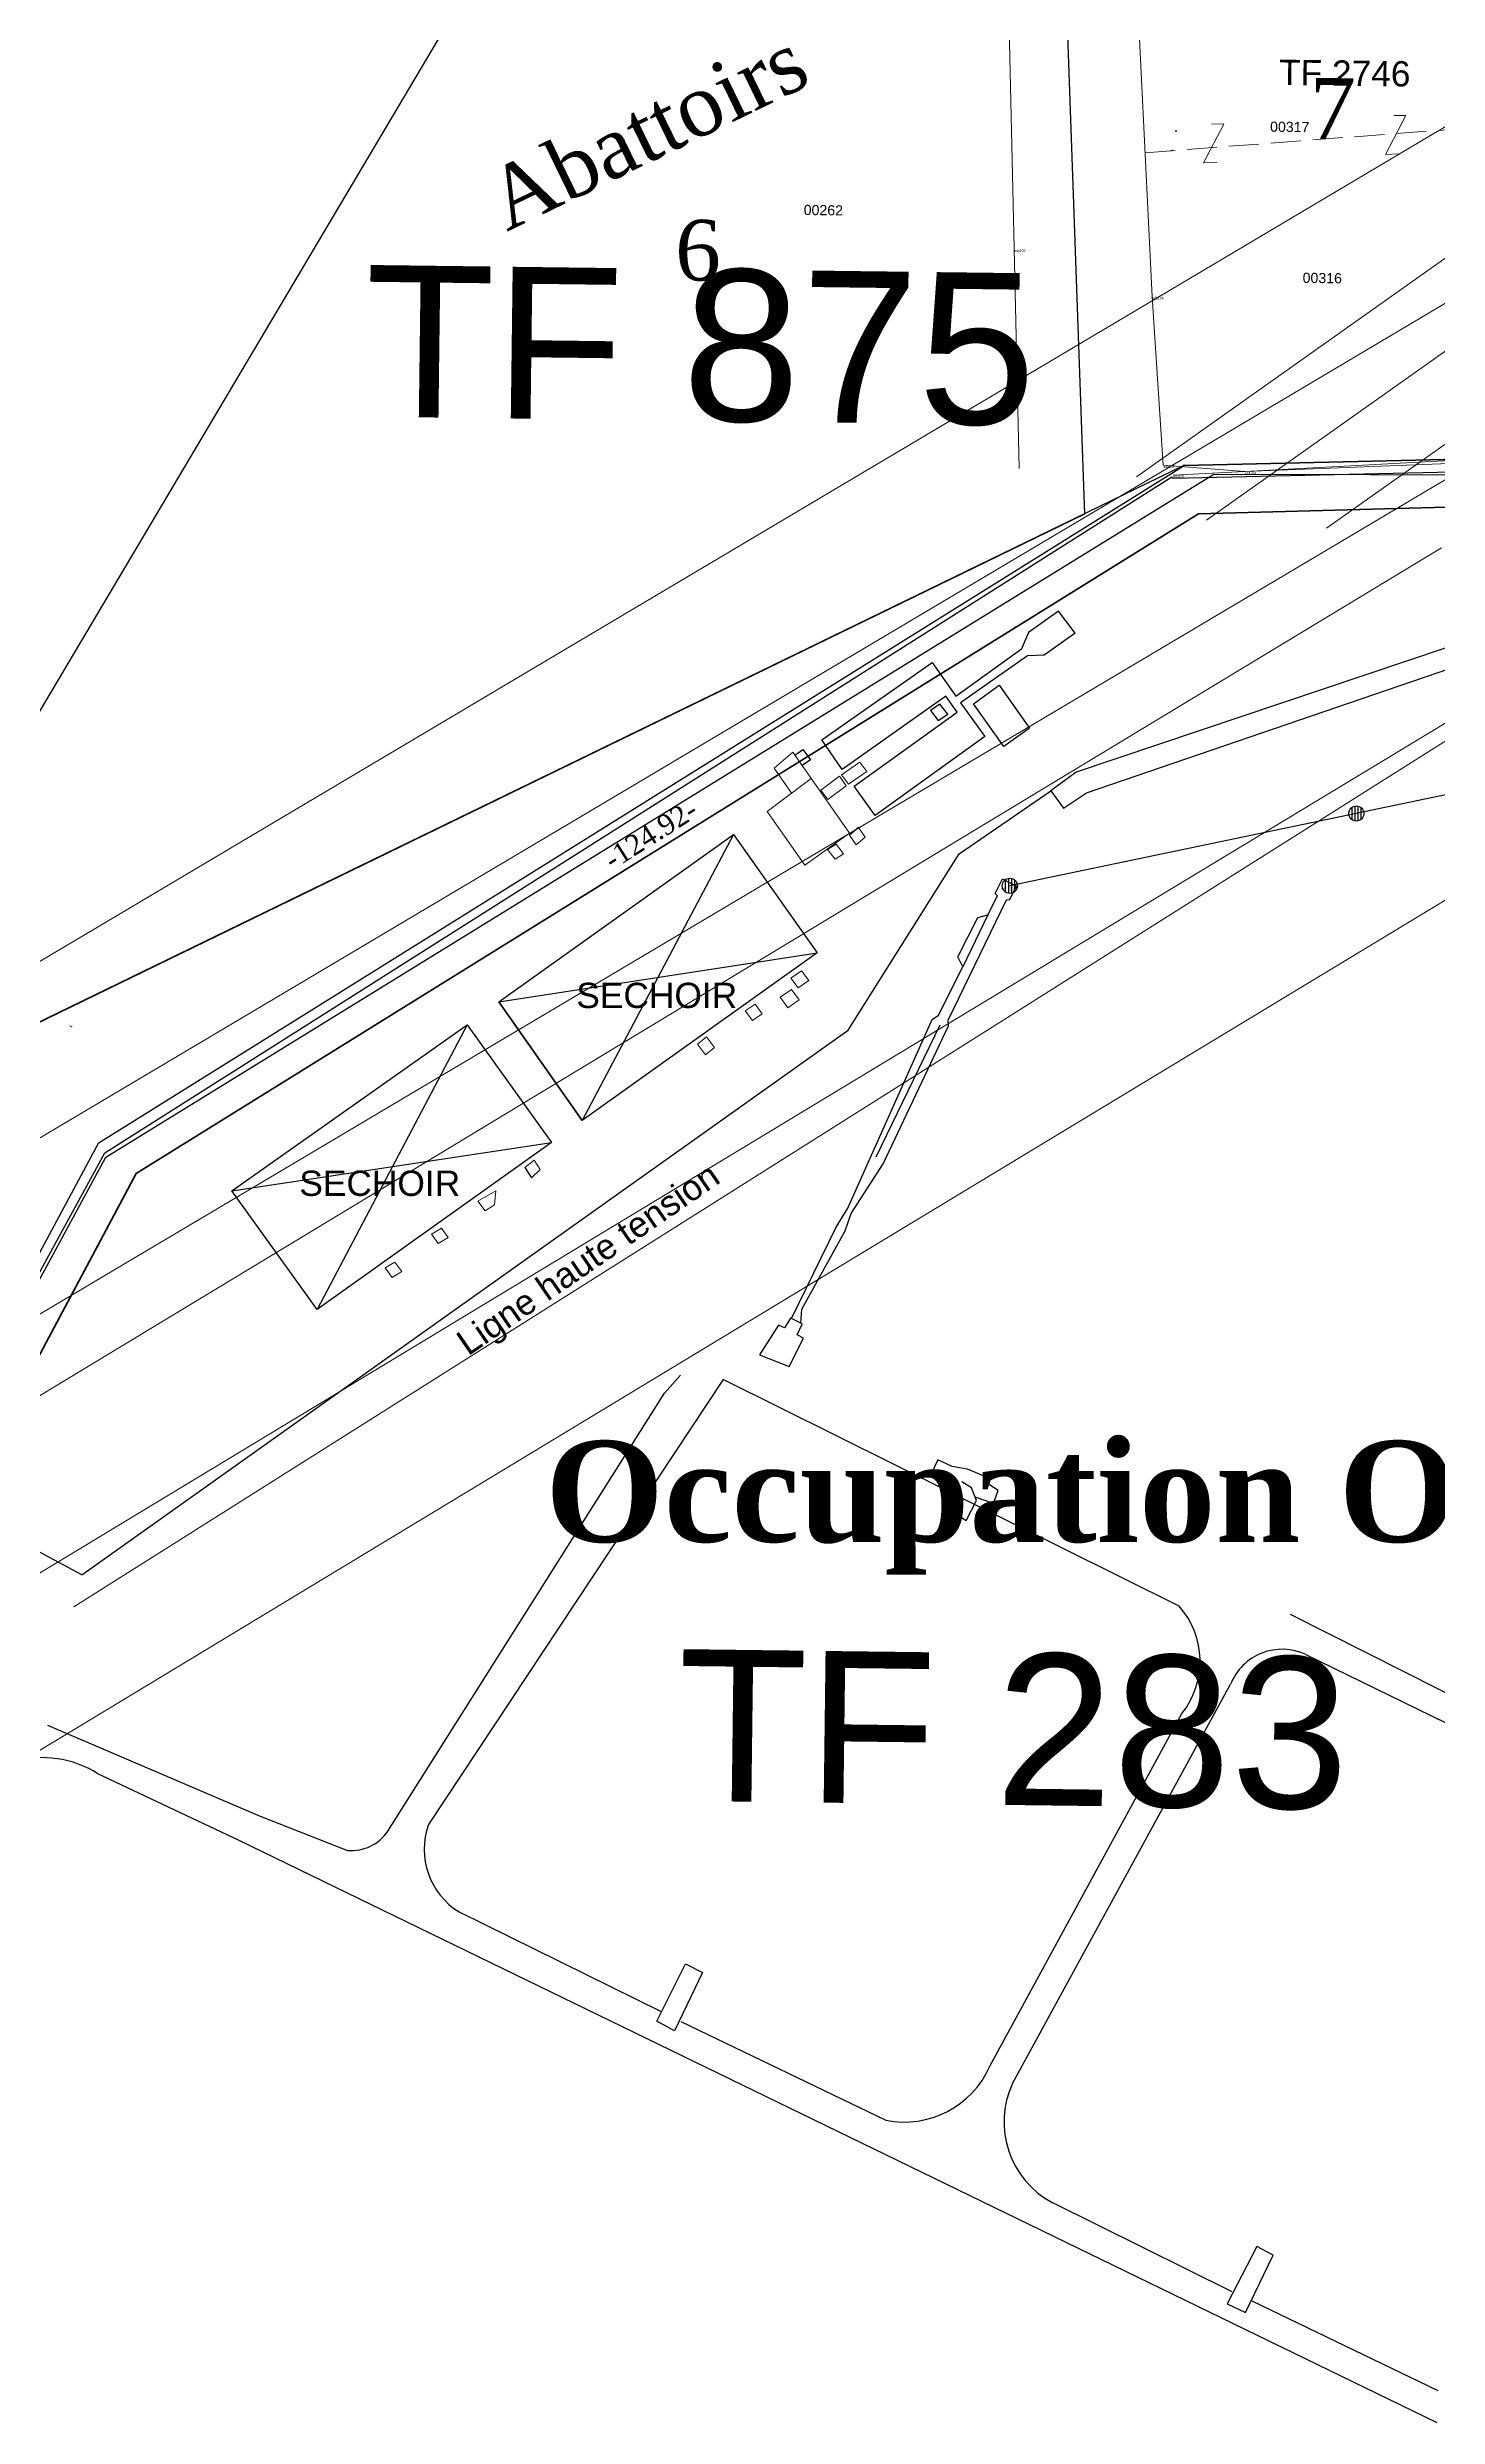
# Model space of a CAD drawing. Header units: metres. Extents: x 0 to 1324930, y 0 to 1631912.
# Drawn here: x 252843.2 to 252980.7, y 1628618.5 to 1628852.8 of the extents above; entities that cross this region are included whole.
import ezdxf
from ezdxf.enums import TextEntityAlignment as Align

# ---------------------------------------------------------------- set-up
doc = ezdxf.new("R2010")
doc.units = ezdxf.units.M
doc.header["$MEASUREMENT"] = 0
doc.linetypes.add('DGN Style 3', pattern=[4.156684, 2.96906, -1.187624])
for name, color, linetype in [('A_revoir_niveau_0', 7, 'Continuous'), ('historique_numero_parcelle', 7, 'Continuous'), ('limites_parcelles', 7, 'Continuous'), ('limites_sections', 7, 'Continuous'), ('limites_tf', 7, 'Continuous'), ('numero_lot', 7, 'Continuous'), ('numero_parcelle', 7, 'Continuous'), ('toponymie', 7, 'Continuous')]:
    doc.layers.add(name, color=color, linetype=linetype)
for name, color, linetype, lineweight in [('Cotation Linéaire', 7, 'Continuous', 0), ('emprise_ht_pik_rufisque', 7, 'Continuous', 0), ('Haute tension', 3, 'Continuous', 0), ('Légendes', 7, 'Continuous', 0), ('Numero_TF', 7, 'Continuous', 0), ('Regard', 210, 'Continuous', 0)]:
    doc.layers.add(name, color=color, linetype=linetype, lineweight=lineweight)
doc.layers.add('Lignes HT Vectorisées', color=6, linetype='Continuous', lineweight=0, true_color=0xff00ff)
doc.styles.get("Standard").update_dxf_attribs({"font": 'txt.shx'})
doc.styles.add('Style-Arial', font='arial.ttf')
doc.styles.add('Style-FANCY', font='times.ttf')
doc.styles.add('Times 1.0', font='times.ttf', dxfattribs={"width": 0.99, "height": 0.0254})

# ---------------------------------------------------------------- blocks, each defined once
blk = doc.blocks.new('*U94')
at = {"linetype": 'Continuous', "lineweight": 0}
h = blk.add_hatch(dxfattribs=at)
h.set_pattern_fill('HATCH', style=0, pattern_type=2)
h.set_pattern_definition([(45, (-18.235544, 15.864828), (-0.7071067811865475, 0.7071067811865476), [])])
h.paths.add_polyline_path([(-18.2355437304941, 15.86482771043665), (-4.22564373051864, 16.49772771052085), (-3.253543730505042, 2.247827710350974), (-7.566743730509187, 2.072727710474282), (-8.044543730502483, 2.794327710522338), (-13.34474373050034, 2.671427710447459), (-15.47104373050388, 2.704827710520476), (-16.25394373049494, 5.804827710380776), (-17.58124373049941, 5.905427710385992)])
h = blk.add_hatch(dxfattribs=at)
h.set_pattern_fill('HATCH', style=0, pattern_type=2)
h.set_pattern_definition([(45, (-14.472644, -44.83567199999998), (-0.7071067811865475, 0.7071067811865476), [])])
h.paths.add_polyline_path([(-14.47264373052167, -44.83567228959872), (-9.023843730508815, -44.2645722895395), (-11.37564373051282, -4.034772289451211), (-16.96834373052115, -4.247472289483993)])
h = blk.add_hatch(dxfattribs=at)
h.set_pattern_fill('HATCH', style=0, pattern_type=2)
h.set_pattern_definition([(45, (-6.278744, -44.078772), (-0.7071067811865475, 0.7071067811865476), [])])
h.paths.add_polyline_path([(-6.278743730508722, -44.07877228944562), (-1.74924373050453, -52.32337228953838), (-1.982843730511375, -58.67517228936776), (-13.70584373050951, -58.73837228957563), (-14.47264373052167, -44.83567228959872), (-9.023843730508815, -44.2645722895395)])
at = {"color": 2, "linetype": 'Continuous', "lineweight": 0}
for p, q in [((3.09805, -23.2096), (80.364721, 31.518274)), ((11.207545, -35.847156), (89.034698, 19.277706))]:
    blk.add_line(p, q, dxfattribs=at)
at = {"color": 4, "linetype": 'Continuous', "lineweight": 0}
for p, q in [((-42.814369, -64.920051), (84.69971, 25.39799)), ((-49.733383, -60.630029), (10.150318, -18.214488)), ((-30.951639, -65.708446), (18.820295, -30.455056))]:
    blk.add_line(p, q, dxfattribs=at)
at = {"color": 7, "linetype": 'Continuous', "lineweight": 0}
for p, q in [((49.918456, 8.287528), (48.0728, 19.35525)), ((-18.235544, 15.864828), (-50.975744, 13.170228)), ((-17.581244, 5.905428), (-18.235544, 15.864828)), ((-50.975744, 13.170228), (-48.174444, -42.837872)), ((-89.034641, 9.07476), (-67.743644, 10.566328)), ((-67.743644, 10.566328), (-66.643644, 9.225028)), ((13.855856, -26.666872), (15.114756, -22.002672)), ((11.832756, -23.882172), (16.802756, -24.841172)), ((-47.099644, -59.502072), (-48.174444, -42.837872)), ((-47.099644, -59.502072), (-39.027244, -60.118372)), ((-39.027244, -60.118372), (-13.705844, -58.738372)), ((-1.412544, -59.408772), (11.287385, -59.82946))]:
    blk.add_line(p, q, dxfattribs=at)
at = {"color": 7, "linetype": 'Continuous', "lineweight": 0, "flags": 128}
for points in [[(46.894256, 65.708444), (46.894256, 39.882128), (43.185856, 35.566628), (36.899056, 30.708928), (33.660156, 28.649728), (27.995456, 28.362528), (-22.149044, 25.626328), (-50.975744, 25.626328)], [(-18.235544, 15.864828), (-4.225644, 16.497728), (48.0728, 19.35525)], [(-1.982844, -58.675172), (-13.705844, -58.738372), (-14.472644, -44.835672), (-16.968344, -4.247472), (-17.581244, 5.905428), (-16.253944, 5.804828), (-15.471044, 2.704828), (-13.344744, 2.671428), (-8.044544, 2.794328), (-7.566744, 2.072728), (-3.253544, 2.247828), (-4.225644, 16.497728)], [(-66.643644, 9.225028), (-62.827844, 5.590028), (-61.340896, -59.825786)], [(49.918456, 8.287528), (47.184756, -0.832672), (42.967156, -5.812572), (6.099756, -49.380972), (-1.982844, -58.675172), (-1.412544, -59.408772)], [(-9.023844, -44.264572), (-11.375644, -4.034772), (-16.968344, -4.247472)], [(11.832756, -23.882172), (13.855856, -26.666872), (16.802756, -24.841172), (15.114756, -22.002672), (11.832756, -23.882172)], [(-1.982844, -58.675172), (-1.749244, -52.323372), (-6.278744, -44.078772), (-9.023844, -44.264572), (-14.472644, -44.835672)]]:
    blk.add_lwpolyline(points, dxfattribs=at)
for points in [[(-18.235544, 15.864828), (-4.225644, 16.497728), (-3.253544, 2.247828), (-7.566744, 2.072728), (-8.044544, 2.794328), (-13.344744, 2.671428), (-15.471044, 2.704828), (-16.253944, 5.804828), (-17.581244, 5.905428), (-18.235544, 15.864828), (-18.235544, 15.864828)], [(-14.472644, -44.835672), (-9.023844, -44.264572), (-11.375644, -4.034772), (-16.968344, -4.247472), (-14.472644, -44.835672), (-14.472644, -44.835672)], [(-6.278744, -44.078772), (-1.749244, -52.323372), (-1.982844, -58.675172), (-13.705844, -58.738372), (-14.472644, -44.835672), (-9.023844, -44.264572), (-6.278744, -44.078772), (-6.278744, -44.078772)]]:
    blk.add_lwpolyline(points, close=True, dxfattribs=at)
at = {"color": 3, "linetype": 'Continuous', "lineweight": 0, "flags": 128}
blk.add_lwpolyline([(-46.121844, -60.465872), (-39.027244, -60.118372), (-1.982844, -58.675172), (-1.412544, -59.408772), (4.048556, -59.589672)], dxfattribs=at)
at = {"color": 2, "linetype": 'Continuous', "lineweight": 0}
for centre in [(43.185856, 35.566628), (36.899056, 30.708928)]:
    blk.add_circle(centre, 0.5, dxfattribs=at)
at = {"color": 3, "linetype": 'Continuous', "lineweight": 0}
for centre in [(48.0728, 19.35525), (-18.235544, 15.864828), (49.670027, 9.777266), (3.09805, -23.2096), (27.043358, -24.630672), (-15.279189, -31.718615), (10.647063, -36.244145), (-6.277716, -44.080642), (-14.309182, -47.799365), (-13.705844, -58.738372), (-1.982844, -58.675172)]:
    blk.add_circle(centre, 0.25, dxfattribs=at)
at = {"color": 7, "linetype": 'Continuous', "lineweight": 0}
for centre in [(-1.412544, -59.408772), (4.048556, -59.589672)]:
    blk.add_circle(centre, 0.5, dxfattribs=at)
at = {"color": 7, "linetype": 'Continuous', "lineweight": 0, "style": 'Style-Arial'}
for s, p in [('adji59', (46.894256, 44.838728)), ('adji60', (56.095156, 46.146428)), ('adji61', (47.008456, 39.882128)), ('adji62', (43.185856, 35.566628)), ('adji63', (36.899056, 30.708928)), ('adji65', (27.995456, 28.362528)), ('adji64', (33.660156, 28.649728)), ('adji66', (-22.149044, 25.626328)), ('adji69', (-4.225644, 16.497728)), ('adji70', (35.817356, 18.685628)), ('adji67', (-18.235544, 15.864828)), ('adji71', (48.671256, 15.766528)), ('adji68', (-50.975744, 13.170228)), ('adji110', (-68.258944, 10.530228)), ('adji109', (-67.743644, 10.566328)), ('adji108', (-66.643644, 9.225028)), ('adji72', (49.918456, 8.287528)), ('adji107', (-62.827844, 5.590028)), ('adji94', (-17.581244, 5.905428)), ('adji95', (-16.253944, 5.804828)), ('adji73', (57.751456, 5.820728)), ('adji96', (-15.471044, 2.704828)), ('adji97', (-13.344744, 2.671428)), ('adji98', (-8.044544, 2.794328)), ('adji99', (-7.566744, 2.072728)), ('adji100', (-3.253544, 2.247828)), ('adji74', (47.184756, -0.832672)), ('adji93', (-16.968344, -4.247472)), ('adji92', (-11.375644, -4.034772)), ('adji75', (42.967156, -5.812572)), ('adji91', (15.114756, -22.002672)), ('adji101', (24.059456, -22.015472)), ('adji88', (11.832756, -23.882172)), ('adji90', (16.802756, -24.841172)), ('adji89', (13.855856, -26.666872)), ('adji86', (6.872556, -29.726872)), ('adji87', (4.633556, -30.763572)), ('adji102', (-61.833844, -38.139372)), ('adji106', (-48.174444, -42.837872)), ('adji81', (-9.023844, -44.264572)), ('adji80', (-6.278744, -44.078772)), ('adji85', (-14.472644, -44.835672)), ('adji84', (-14.423244, -44.828272)), ('adji76', (6.099756, -49.380972)), ('adji82', (-1.749244, -52.323372)), ('adji103', (-47.099644, -59.502072)), ('adji105', (-46.121844, -60.465872)), ('adji104', (-39.027244, -60.118372)), ('adji83', (-13.705844, -58.738372)), ('adji77', (-1.982844, -58.675172)), ('adji78', (-1.412544, -59.408772)), ('adji79', (4.048556, -59.589672))]:
    blk.add_text(s, height=0.25, dxfattribs=at).set_placement(p, align=Align.TOP_LEFT)
at = {"color": 2, "linetype": 'Continuous', "lineweight": 0, "style": 'Style-Arial'}
for s, p in [('253048.724 1628890.355', (48.0728, 19.35525)), ('253050.321 1628880.777', (49.670027, 9.777266)), ('253003.749 1628847.791', (3.09805, -23.2096))]:
    blk.add_text(s, height=0.25, dxfattribs=at).set_placement(p, align=Align.TOP_LEFT)
at = {"color": 4, "linetype": 'Continuous', "lineweight": 0, "style": 'Style-Arial'}
for s, p in [('252982.415 1628886.865', (-18.235544, 15.864828)), ('253027.694 1628846.369', (27.043358, -24.630672)), ('252985.637 1628834.962', (-15.013595, -36.038052)), ('252986.667 1628817.310', (-13.984259, -53.690475)), ('252986.945 1628812.262', (-13.705844, -58.738372)), ('252998.668 1628812.325', (-1.982844, -58.675172))]:
    blk.add_text(s, height=0.25, dxfattribs=at).set_placement(p, align=Align.TOP_LEFT)
blk = doc.blocks.new('w005_2')
at = {"color": 0}
for p, q in [((-0.00015, 0.000735), (-0.00015, -0.000735)), ((0.00015, 0.000735), (0.00015, -0.000735))]:
    blk.add_line(p, q, dxfattribs=at)
at = {"color": 0, "flags": 128}
for points in [[(-0.00045, 0.0006), (-0.00045, -0.0006)], [(0.00045, 0.0006), (0.00045, -0.0006)]]:
    blk.add_lwpolyline(points, dxfattribs=at)
at = {"color": 0}
blk.add_circle((0, 0), 0.00075, dxfattribs=at)
blk = doc.blocks.new('*U133')
at = {"ltscale": 1000}
for p, q in [((0.068137, 0.280452, 0.009676), (0.023054, 0.265313, 0.009618)), ((0.068137, 0.280452, 0.009676), (0.023054, 0.265313, 0.009618)), ((0.024062, 0.263265, 0.009676), (0.068526, 0.278477, 0.009676)), ((0.024062, 0.263265, 0.009676), (0.068526, 0.278477, 0.009676)), ((0.020535, 0.26345, 0.009676), (0.021779, 0.261728, 0.009676)), ((0.020535, 0.26345, 0.009676), (0.021779, 0.261728, 0.009676)), ((0.021779, 0.261728, 0.009676), (0.024062, 0.263265, 0.009676)), ((0.021779, 0.261728, 0.009676), (0.024062, 0.263265, 0.009676))]:
    blk.add_line(p, q, dxfattribs=at)
at = {"flags": 128}
for points, elevation in [([(0.133417, -0.220284), (0.130002, -0.264572), (0.127686, -0.265366), (-0.065926, -0.190808), (-0.194108, -0.141732), (-0.190168, -0.08715), (-0.181213, 0.000651), (-0.176112, 0.043195), (-0.166551, 0.108144), (-0.148411, 0.116316), (-0.129814, 0.124222), (-0.103291, 0.172663), (-0.094554, 0.188209), (-0.091076, 0.194598), (-0.073015, 0.227649), (0.032519, 0.294492), (0.032579, 0.294377), (0.082048, 0.295495), (0.121164, 0.296007)], 0.001709), ([(0.133417, -0.220284), (0.130002, -0.264572), (0.127686, -0.265366), (-0.065926, -0.190808), (-0.194108, -0.141732), (-0.190168, -0.08715), (-0.181213, 0.000651), (-0.176112, 0.043195), (-0.166551, 0.108144), (-0.148411, 0.116316), (-0.129814, 0.124222), (-0.103291, 0.172663), (-0.094554, 0.188209), (-0.091076, 0.194598), (-0.073015, 0.227649), (0.032519, 0.294492), (0.032579, 0.294377), (0.082048, 0.295495), (0.121164, 0.296007)], 0.001709), ([(0.022964, 0.279033), (0.0213, 0.281214), (0.018335, 0.2791), (0.017655, 0.27749), (0.017655, 0.27749)], 0.010025), ([(0.022964, 0.279033), (0.0213, 0.281214), (0.018335, 0.2791), (0.017655, 0.27749), (0.017655, 0.27749)], 0.010025), ([(0.022964, 0.279033), (0.019878, 0.276865), (0.018243, 0.276794), (0.011604, 0.272175), (0.014025, 0.26882), (0.003167, 0.261024), (0.001095, 0.263928), (0.011274, 0.271246), (0.010154, 0.272828), (-8.8e-05, 0.265572), (-0.002118, 0.268507), (0.008818, 0.276146), (0.01116, 0.272808), (0.017655, 0.27749)], 0.010025), ([(0.022964, 0.279033), (0.019878, 0.276865), (0.018243, 0.276794), (0.011604, 0.272175), (0.014025, 0.26882), (0.003167, 0.261024), (0.001095, 0.263928), (0.011274, 0.271246), (0.010154, 0.272828), (-8.8e-05, 0.265572), (-0.002118, 0.268507), (0.008818, 0.276146), (0.01116, 0.272808), (0.017655, 0.27749)], 0.010025), ([(-0.00512, 0.21128), (-0.000701, 0.220304), (0.000482, 0.222183), (0.00223, 0.226186), (0.00223, 0.226186), (0.008817, 0.24083), (0.00944, 0.241275), (0.011854, 0.24604), (0.011353, 0.247054), (0.013332, 0.250917), (0.014317, 0.251183), (0.015273, 0.253073)], 0.009048), ([(-0.00512, 0.21128), (-0.000701, 0.220304), (0.000482, 0.222183), (0.00223, 0.226186), (0.00223, 0.226186), (0.008817, 0.24083), (0.00944, 0.241275), (0.011854, 0.24604), (0.011353, 0.247054), (0.013332, 0.250917), (0.014317, 0.251183), (0.015273, 0.253073)], 0.009048), ([(0.015273, 0.253073), (0.015045, 0.253294), (0.01577, 0.254752), (0.01713, 0.25404), (0.016407, 0.252636), (0.016171, 0.252664)], 0.009536), ([(0.015273, 0.253073), (0.015045, 0.253294), (0.01577, 0.254752), (0.01713, 0.25404), (0.016407, 0.252636), (0.016171, 0.252664)], 0.009536), ([(0.010373, 0.240781), (0.016171, 0.252664)], 0.009464), ([(0.010373, 0.240781), (0.016171, 0.252664)], 0.009464), ([(0.014317, 0.251183), (0.011854, 0.24604)], 0.009524), ([(0.014317, 0.251183), (0.011854, 0.24604)], 0.009524), ([(-0.037195, 0.240332), (-0.028827, 0.228672), (-0.052025, 0.212154), (-0.060467, 0.223913), (-0.037195, 0.240332)], 0.009054), ([(-0.037195, 0.240332), (-0.028827, 0.228672), (-0.052025, 0.212154), (-0.060467, 0.223913), (-0.037195, 0.240332)], 0.009054), ([(-0.004197, 0.210822), (-0.004087, 0.2122), (0.000186, 0.219943), (0.000808, 0.221668), (0.003944, 0.226585), (0.003944, 0.226585), (0.010435, 0.240224), (0.010373, 0.240781)], 0.008838), ([(-0.004197, 0.210822), (-0.004087, 0.2122), (0.000186, 0.219943), (0.000808, 0.221668), (0.003944, 0.226585), (0.003944, 0.226585), (0.010435, 0.240224), (0.010373, 0.240781)], 0.008838), ([(0.00328, 0.227267), (0.009591, 0.240313)], 0.00942), ([(0.00328, 0.227267), (0.009591, 0.240313)], 0.00942), ([(-0.008281, 0.207686), (-0.005336, 0.206527), (-0.003925, 0.20934), (-0.004541, 0.209655), (-0.004051, 0.210716), (-0.004197, 0.210822), (-0.00512, 0.21128), (-0.00522, 0.211324), (-0.005782, 0.210343), (-0.006401, 0.210622), (-0.008281, 0.207686)], 0.008792), ([(-0.008281, 0.207686), (-0.005336, 0.206527), (-0.003925, 0.20934), (-0.004541, 0.209655), (-0.004051, 0.210716), (-0.004197, 0.210822), (-0.00512, 0.21128), (-0.00522, 0.211324), (-0.005782, 0.210343), (-0.006401, 0.210622), (-0.008281, 0.207686)], 0.008792), ([(-0.045016, 0.160587), (-0.017679, 0.203899), (-0.016098, 0.205678)], 0.008438), ([(-0.045016, 0.160587), (-0.017679, 0.203899), (-0.016098, 0.205678)], 0.008438), ([(-0.011863, 0.205231), (-0.041, 0.161232)], 0.00852), ([(-0.011863, 0.205231), (-0.041, 0.161232)], 0.00852), ([(0.033242, 0.182831), (-0.011863, 0.205231), (-0.011863, 0.205231), (-0.011863, 0.205231)], 0.008337), ([(0.033242, 0.182831), (-0.011863, 0.205231), (-0.011863, 0.205231), (-0.011863, 0.205231)], 0.008337), ([(0.092534, 0.157645), (0.044247, 0.182001)], 0.008245), ([(0.092534, 0.157645), (0.044247, 0.182001)], 0.008245), ([(0.045774, 0.178044), (0.088595, 0.157146)], 0.008344), ([(0.045774, 0.178044), (0.088595, 0.157146)], 0.008344), ([(-0.078693, 0.171076), (-0.057653, 0.16207)], 0.008413), ([(-0.078693, 0.171076), (-0.057653, 0.16207)], 0.008413), ([(0.014511, 0.137343), (0.033509, 0.172218)], 0.008294), ([(0.014511, 0.137343), (0.033509, 0.172218)], 0.008294), ([(-0.059719, 0.159651), (-0.073714, 0.166262)], 0.008528), ([(-0.059719, 0.159651), (-0.073714, 0.166262)], 0.008528), ([(-0.057653, 0.16207), (-0.049, 0.158682)], 0.008554), ([(-0.057653, 0.16207), (-0.049, 0.158682)], 0.008554), ([(0.058751, 0.102068), (-0.059719, 0.159651)], 0.008213), ([(0.058751, 0.102068), (-0.059719, 0.159651)], 0.008213), ([(-0.037964, 0.152586), (-0.017991, 0.142744)], 0.008421), ([(-0.037964, 0.152586), (-0.017991, 0.142744)], 0.008421), ([(-0.016047, 0.141753), (0.004224, 0.131987)], 0.008365), ([(-0.016047, 0.141753), (0.004224, 0.131987)], 0.008365), ([(0.038472, 0.115029), (0.020729, 0.12381)], 0.00811), ([(0.038472, 0.115029), (0.020729, 0.12381)], 0.00811), ([(0.058832, 0.105222), (0.040454, 0.114091)], 0.008187), ([(0.058832, 0.105222), (0.040454, 0.114091)], 0.008187)]:
    blk.add_lwpolyline(points, dxfattribs=dict(at, elevation=elevation))
at = {"ltscale": 1000, "flags": 128}
for points, elevation in [([(-0.075294, 0.185935), (-0.090803, 0.194228), (-0.072917, 0.22722), (0.036672, 0.294779), (0.036672, 0.294779), (0.036672, 0.294779)], 0.007032), ([(-0.075294, 0.185935), (-0.090803, 0.194228), (-0.072917, 0.22722), (0.036672, 0.294779), (0.036672, 0.294779), (0.036672, 0.294779)], 0.007032), ([(0.036672, 0.294779), (0.083108, 0.29467)], 0.0102), ([(0.036672, 0.294779), (0.083108, 0.29467)], 0.0102), ([(-0.004773, 0.266981), (-0.003992, 0.267552), (-0.003226, 0.266537), (-0.004054, 0.265956)], 0.009799), ([(-0.004773, 0.266981), (-0.003992, 0.267552), (-0.003226, 0.266537), (-0.004054, 0.265956)], 0.009799), ([(0.023054, 0.265313), (0.020535, 0.26345)], 0.009618), ([(0.023054, 0.265313), (0.020535, 0.26345)], 0.009618), ([(-0.075294, 0.185935), (0.000505, 0.239779), (0.000505, 0.239779), (0.011479, 0.257232), (0.020535, 0.26345)], 0.007032), ([(-0.075294, 0.185935), (0.000505, 0.239779), (0.000505, 0.239779), (0.011479, 0.257232), (0.020535, 0.26345)], 0.007032), ([(-0.010842, 0.259134), (-0.025798, 0.230861), (-0.034061, 0.242575), (-0.002579, 0.24742)], 0.009726), ([(-0.010842, 0.259134), (-0.025798, 0.230861), (-0.034061, 0.242575), (-0.002579, 0.24742)], 0.009726), ([(-0.000686, 0.258187), (-0.001529, 0.257669)], 0.009798), ([(-0.000686, 0.258187), (-0.001529, 0.257669)], 0.009798), ([(0.001505, 0.259846), (0.000623, 0.259081)], 0.009853), ([(0.001505, 0.259846), (0.000623, 0.259081)], 0.009853), ([(-0.034061, 0.242575), (-0.025798, 0.230861)], 0.009187), ([(-0.034061, 0.242575), (-0.025798, 0.230861)], 0.009187), ([(-0.037195, 0.240332), (-0.052025, 0.212154), (-0.060467, 0.223913), (-0.028827, 0.228672)], 0.009054), ([(-0.037195, 0.240332), (-0.052025, 0.212154), (-0.060467, 0.223913), (-0.028827, 0.228672)], 0.009054), ([(-0.031471, 0.226202), (-0.030824, 0.225185)], 0.008981), ([(-0.031471, 0.226202), (-0.030824, 0.225185)], 0.008981), ([(0.014857, 0.192991), (0.015343, 0.194272), (0.014181, 0.195011), (0.013869, 0.19572), (0.012292, 0.196382), (0.01077, 0.19664), (0.009377, 0.197289), (0.008709, 0.195928), (0.010016, 0.195156), (0.011137, 0.194045), (0.01155, 0.19377), (0.011832, 0.193318), (0.011201, 0.19194), (0.012158, 0.191293), (0.013176, 0.19329), (0.012685, 0.194524), (0.011727, 0.195122)], 0.008386), ([(0.014857, 0.192991), (0.015343, 0.194272), (0.014181, 0.195011), (0.013869, 0.19572), (0.012292, 0.196382), (0.01077, 0.19664), (0.009377, 0.197289), (0.008709, 0.195928), (0.010016, 0.195156), (0.011137, 0.194045), (0.01155, 0.19377), (0.011832, 0.193318), (0.011201, 0.19194), (0.012158, 0.191293), (0.013176, 0.19329), (0.012685, 0.194524), (0.011727, 0.195122)], 0.008386), ([(0.014857, 0.192991), (0.013047, 0.193613)], 0.008386), ([(0.014857, 0.192991), (0.013047, 0.193613)], 0.008386), ([(0.016749, 0.135639), (0.038317, 0.175106)], 0.008306), ([(0.016749, 0.135639), (0.038317, 0.175106)], 0.008306), ([(-0.018424, 0.141783), (-0.015579, 0.147473), (-0.013903, 0.146587), (-0.016683, 0.14082), (-0.018424, 0.141783)], 0.008361), ([(-0.018424, 0.141783), (-0.015579, 0.147473), (-0.013903, 0.146587), (-0.016683, 0.14082), (-0.018424, 0.141783)], 0.008361), ([(0.039797, 0.112984), (0.042542, 0.11866), (0.040914, 0.119508), (0.037985, 0.113849), (0.039797, 0.112984)], 0.008208), ([(0.039797, 0.112984), (0.042542, 0.11866), (0.040914, 0.119508), (0.037985, 0.113849), (0.039797, 0.112984)], 0.008208)]:
    blk.add_lwpolyline(points, dxfattribs=dict(at, elevation=elevation))
at = {"color": 1, "elevation": 0.008401, "flags": 128}
blk.add_lwpolyline([(0.133501, -0.184125), (0.132827, -0.181593), (0.133129, -0.175345), (0.13482, -0.140386), (0.13651, -0.105426), (0.138201, -0.070467), (0.139892, -0.035508), (0.141583, -0.000549), (0.143273, 0.03441), (0.144964, 0.069369), (0.146655, 0.104328), (0.148346, 0.139288), (0.150036, 0.174247), (0.151727, 0.209206), (0.153418, 0.244165), (0.142195, 0.25296), (0.114647, 0.274549), (0.085014, 0.268363), (0.050752, 0.261211), (0.016491, 0.254059)], dxfattribs=at)
blk.add_lwpolyline([(0.133501, -0.184125), (0.132827, -0.181593), (0.133129, -0.175345), (0.13482, -0.140386), (0.13651, -0.105426), (0.138201, -0.070467), (0.139892, -0.035508), (0.141583, -0.000549), (0.143273, 0.03441), (0.144964, 0.069369), (0.146655, 0.104328), (0.148346, 0.139288), (0.150036, 0.174247), (0.151727, 0.209206), (0.153418, 0.244165), (0.142195, 0.25296), (0.114647, 0.274549), (0.085014, 0.268363), (0.050752, 0.261211), (0.016491, 0.254059)], dxfattribs=at)
for centre, radius, start, end in [((0.02699, 0.177364, 0.008337), 0.0083054415415486, 321.71662, 41.167853), ((0.02699, 0.177364, 0.008337), 0.0083054415415486, 321.71662, 41.167853), ((0.043424, 0.173076, 0.008279), 0.0054954491165632, 64.682084, 158.326025), ((0.043424, 0.173076, 0.008279), 0.0054954491165632, 64.682084, 158.326025), ((-0.07917, 0.157673, 0.008453), 0.0101749000813072, 57.576438, 154.379516), ((-0.07917, 0.157673, 0.008453), 0.0101749000813072, 57.576438, 154.379516), ((-0.048636, 0.163039, 0.0085), 0.0043725060820836, 265.225594, 325.885176), ((-0.048636, 0.163039, 0.0085), 0.0043725060820836, 265.225594, 325.885176), ((-0.034163, 0.158777, 0.0084), 0.0072642483541757, 160.244525, 238.452418), ((-0.034163, 0.158777, 0.0084), 0.0072642483541757, 160.244525, 238.452418), ((0.006035, 0.141065, 0.008225), 0.0092573046381725, 258.718032, 336.29009), ((0.006035, 0.141065, 0.008225), 0.0092573046381725, 258.718032, 336.29009), ((0.025031, 0.131842, 0.008229), 0.0091114909425957, 155.369685, 241.822498), ((0.025031, 0.131842, 0.008229), 0.0091114909425957, 155.369685, 241.822498)]:
    blk.add_arc(centre, radius, start, end)
at = {"ltscale": 1000}
for points in [[(0.010343, 0.271047, 0.010073), (0.009579, 0.272037, 0.010073), (0.00864, 0.271398, 0.010073), (0.009404, 0.270408, 0.010073)], [(0.010343, 0.271047, 0.010073), (0.009579, 0.272037, 0.010073), (0.00864, 0.271398, 0.010073), (0.009404, 0.270408, 0.010073)], [(0.012897, 0.272062, 0.010433), (0.01543, 0.273922, 0.010433), (0.018447, 0.269663, 0.010433), (0.015883, 0.267847, 0.010433)], [(0.012897, 0.272062, 0.010433), (0.01543, 0.273922, 0.010433), (0.018447, 0.269663, 0.010433), (0.015883, 0.267847, 0.010433)]]:
    blk.add_3dface(points, dxfattribs=at)
blk.add_3dface([(-0.002579, 0.24742, 0.009726), (-0.025798, 0.230861, 0.009726), (-0.034061, 0.242575, 0.009726), (-0.010842, 0.259134, 0.009726)])
blk.add_3dface([(-0.002579, 0.24742, 0.009726), (-0.025798, 0.230861, 0.009726), (-0.034061, 0.242575, 0.009726), (-0.010842, 0.259134, 0.009726)])
at = {"layer": 'Haute tension', "color": 31, "elevation": 0.006847, "flags": 128}
blk.add_lwpolyline([(-0.076071, 0.182767), (0.092255, 0.289015)], dxfattribs=at)
blk.add_lwpolyline([(-0.076071, 0.182767), (0.092255, 0.289015)], dxfattribs=at)
at = {"layer": 'Regard', "color": 0, "ltscale": 1000, "flags": 128}
for points, elevation in [([(0.000627, 0.259282), (-0.003796, 0.25611), (-0.007527, 0.261419), (-0.005108, 0.263216), (-0.00682, 0.265683), (-0.004972, 0.267265), (0.000627, 0.259282)], 0.009892), ([(0.000627, 0.259282), (-0.003796, 0.25611), (-0.007527, 0.261419), (-0.005108, 0.263216), (-0.00682, 0.265683), (-0.004972, 0.267265), (0.000627, 0.259282)], 0.009892), ([(-0.007527, 0.261419), (-0.003152, 0.264669)], 0.009676), ([(-0.007527, 0.261419), (-0.003152, 0.264669)], 0.009676), ([(-0.036123, 0.222868), (-0.035383, 0.221912)], 0.008872), ([(-0.036123, 0.222868), (-0.035383, 0.221912)], 0.008872)]:
    blk.add_lwpolyline(points, dxfattribs=dict(at, elevation=elevation))
at = {"layer": 'Regard', "color": 0, "ltscale": 1000}
for points in [[(-0.002196, 0.263537, 0.009996), (-0.000356, 0.264908, 0.009996), (0.000316, 0.263964, 0.009996), (-0.001524, 0.262593, 0.009996)], [(-0.002196, 0.263537, 0.009996), (-0.000356, 0.264908, 0.009996), (0.000316, 0.263964, 0.009996), (-0.001524, 0.262593, 0.009996)], [(-0.000154, 0.265042, 0.009811), (0.001652, 0.266283, 0.009811), (0.002345, 0.265363, 0.009811), (0.000539, 0.264122, 0.009811)], [(-0.000154, 0.265042, 0.009811), (0.001652, 0.266283, 0.009811), (0.002345, 0.265363, 0.009811), (0.000539, 0.264122, 0.009811)], [(4.6e-05, 0.257214, 0.009749), (-0.000797, 0.256696, 0.009749), (-0.001529, 0.257669, 0.009749), (-0.000686, 0.258187, 0.009749)], [(4.6e-05, 0.257214, 0.009749), (-0.000797, 0.256696, 0.009749), (-0.001529, 0.257669, 0.009749), (-0.000686, 0.258187, 0.009749)], [(0.001505, 0.259846, 0.009851), (0.002172, 0.258871, 0.009851), (0.00129, 0.258106, 0.009851), (0.000623, 0.259081, 0.009851)], [(0.001505, 0.259846, 0.009851), (0.002172, 0.258871, 0.009851), (0.00129, 0.258106, 0.009851), (0.000623, 0.259081, 0.009851)], [(-0.006213, 0.243041, 0.009556), (-0.005463, 0.242009, 0.009556), (-0.004347, 0.242791, 0.009556), (-0.005097, 0.243823, 0.009556)], [(-0.006213, 0.243041, 0.009556), (-0.005463, 0.242009, 0.009556), (-0.004347, 0.242791, 0.009556), (-0.005097, 0.243823, 0.009556)], [(-0.005165, 0.244938, 0.00962), (-0.004443, 0.243965, 0.00962), (-0.003395, 0.244689, 0.00962), (-0.004117, 0.245662, 0.00962)], [(-0.005165, 0.244938, 0.00962), (-0.004443, 0.243965, 0.00962), (-0.003395, 0.244689, 0.00962), (-0.004117, 0.245662, 0.00962)], [(-0.009686, 0.241697, 0.009507), (-0.008967, 0.240737, 0.009507), (-0.007993, 0.241389, 0.009507), (-0.008712, 0.242349, 0.009507)], [(-0.009686, 0.241697, 0.009507), (-0.008967, 0.240737, 0.009507), (-0.007993, 0.241389, 0.009507), (-0.008712, 0.242349, 0.009507)], [(-0.014403, 0.23839, 0.009267), (-0.013615, 0.237358, 0.009267), (-0.012709, 0.238091, 0.009267), (-0.013497, 0.239123, 0.009267)], [(-0.014403, 0.23839, 0.009267), (-0.013615, 0.237358, 0.009267), (-0.012709, 0.238091, 0.009267), (-0.013497, 0.239123, 0.009267)], [(-0.031471, 0.226202, 0.008981), (-0.030824, 0.225185, 0.008981), (-0.02997, 0.226006, 0.008981), (-0.030563, 0.226939, 0.008981)], [(-0.031471, 0.226202, 0.008981), (-0.030824, 0.225185, 0.008981), (-0.02997, 0.226006, 0.008981), (-0.030563, 0.226939, 0.008981)], [(-0.036123, 0.222868, 0.008872), (-0.035383, 0.221912, 0.008872), (-0.03447, 0.222526, 0.008872), (-0.034346, 0.223897, 0.008872)], [(-0.036123, 0.222868, 0.008872), (-0.035383, 0.221912, 0.008872), (-0.03447, 0.222526, 0.008872), (-0.034346, 0.223897, 0.008872)], [(-0.040706, 0.219627, 0.00871), (-0.040053, 0.218696, 0.00871), (-0.039056, 0.219287, 0.00871), (-0.039713, 0.220223, 0.00871)], [(-0.040706, 0.219627, 0.00871), (-0.040053, 0.218696, 0.00871), (-0.039056, 0.219287, 0.00871), (-0.039713, 0.220223, 0.00871)], [(-0.043642, 0.215932, 0.008578), (-0.044596, 0.215345, 0.008578), (-0.04529, 0.216275, 0.008578), (-0.044336, 0.216862, 0.008578)], [(-0.043642, 0.215932, 0.008578), (-0.044596, 0.215345, 0.008578), (-0.04529, 0.216275, 0.008578), (-0.044336, 0.216862, 0.008578)]]:
    blk.add_3dface(points, dxfattribs=at)
at = {"color": 0}
for p in [(0.050752, 0.261211, 0.008401), (0.050752, 0.261211, 0.008401), (0.016491, 0.254059, 0.008401), (0.016491, 0.254059, 0.008401)]:
    blk.add_blockref('w005_2', p, dxfattribs=at)
at = {"char_height": 0.0025, "width": 0.024885, "attachment_point": 1}
for insert in [(-0.026386, 0.24448, -0.0018), (-0.026386, 0.24448, -0.0018), (-0.053778, 0.225899, -0.0018), (-0.053778, 0.225899, -0.0018)]:
    blk.add_mtext('\\fArial|b0|i0|c00|p39;SECHOIR', dxfattribs=dict(at, insert=insert))
at = {"insert": (-0.038502, 0.209581, -0.0018), "char_height": 0.0025, "width": 0.080857, "attachment_point": 1, "rotation": 34.53003197767248}
blk.add_mtext('\\fArial|b0|i0|c00|p39;Ligne haute tension', dxfattribs=at)
blk.add_mtext('\\fArial|b0|i0|c00|p39;Ligne haute tension', dxfattribs=at)
at = {"layer": 'Cotation Linéaire', "style": 'Times 1.0', "width": 0.99}
blk.add_text('-124.92-', height=0.002, rotation=32.349235, dxfattribs=at).set_placement((-0.01958, 0.260015, -0.0018), align=Align.TOP_CENTER)
at = {"layer": 'Légendes', "color": 1, "insert": (0.015652, 0.253955, -0.010417), "char_height": 0.00025, "width": 0.41813, "attachment_point": 1}
blk.add_mtext('\\fTimes New Roman|b0|i0|c00|p23;Fe : 10.20', dxfattribs=at)
blk.add_mtext('\\fTimes New Roman|b0|i0|c00|p23;Fe : 10.20', dxfattribs=at)

msp = doc.modelspace()

# ---------------------------------------------------------------- linework, layer by layer
at = {"layer": 'A_revoir_niveau_0', "color": 3, "linetype": 'Continuous', "lineweight": 40, "flags": 128}
msp.add_lwpolyline([(252795.214016, 1628634.925169), (252851.998808, 1628741.450669), (252957.045636, 1628806.691641), (253094.464467, 1628810.40394), (253097.839069, 1628753.336063), (253101.169621, 1628724.563931), (253098.371027, 1628671.495843), (253099.803563, 1628615.614712), (253104.782775, 1628573.148032), (253109.197224, 1628538.482426)], dxfattribs=at)
at = {"layer": 'A_revoir_niveau_0', "color": 3, "linetype": 'Continuous', "lineweight": 40}
for p in [(252954.832841, 1628844.572963), (252955.617469, 1628811.51073)]:
    msp.add_point(p, dxfattribs=at)
at = {"layer": 'A_revoir_niveau_0', "color": 1, "linetype": 'Continuous', "lineweight": 13}
for p in [(252845.459401, 1628756.05629), (252845.460401, 1628756.056277), (252845.600401, 1628755.97551)]:
    msp.add_point(p, dxfattribs=at)
at = {"layer": 'emprise_ht_pik_rufisque', "color": 1}
for p, q in [((252818.261081, 1628748.08161), (253005.981555, 1628859.548147)), ((253021.439323, 1628833.837087), (252832.211365, 1628721.475553)), ((252678.769838, 1628620.501586), (252981.072148, 1628803.323862)), ((252996.56494, 1628777.633891), (252689.208126, 1628591.756602))]:
    msp.add_line(p, q, dxfattribs=at)
at = {"layer": 'Lignes HT Vectorisées', "color": 5, "flags": 128}
for points in [[(252300.518457, 1628679.779301), (252309.336602, 1628700.771082), (252580.077166, 1628648.773693), (252824.632129, 1628734.41955), (253013.710555, 1628846.692424), (253204.211081, 1628962.646401), (253437.574136, 1629102.280594), (253538.188903, 1629350.041559), (253696.542409, 1629585.521315), (253756.669149, 1629670.287472)], [(252300.518457, 1628679.779301), (252535.311637, 1628633.247882), (252681.576934, 1628604.669463), (252988.818538, 1628790.478887), (253359.183284, 1629013.205735), (253675.222294, 1629206.394463), (253989.117803, 1629393.415688), (254273.85418, 1629565.672671)]]:
    msp.add_lwpolyline(points, dxfattribs=at)
at = {"layer": 'limites_parcelles'}
for p, q in [((252955.617469, 1628811.51073), (253040.66003500004, 1628813.491308)), ((252823.908425, 1628747.479219), (252955.617469, 1628811.51073))]:
    msp.add_line(p, q, dxfattribs=at)
at = {"layer": 'limites_sections', "color": 112, "linetype": 'Continuous', "lineweight": 40, "extrusion": (-1.8717255e-09, -9.639832e-10, 1), "elevation": -0.002046, "flags": 128}
msp.add_lwpolyline([(253469.820836, 1628503.176145), (253488.589644, 1628500.414429), (253454.879488, 1628458.45481), (253455.869011, 1628419.146695), (253456.677254, 1628387.039772), (253456.725415, 1628385.126634), (253456.826796, 1628378.590775), (253456.092848, 1628349.73443), (253454.032863, 1628268.742801), (253388.282867, 1628177.212071), (253374.268487, 1628101.940239), (253305.375391, 1628033.502846), (252724.250426, 1628275.006531), (252729.810311, 1628341.80532), (252735.302417, 1628407.78978), (252753.241864, 1628623.321822), (252721.721864, 1628619.437822), (252719.111157, 1628633.487457), (252714.797364, 1628656.702322), (252707.872864, 1628693.966822), (252708.178498, 1628714.657046), (252708.499905, 1628736.415068), (252708.92257, 1628765.027856), (252709.546654, 1628807.276005), (252710.023977, 1628836.275407), (252766.51681, 1628874.562186), (252777.807368, 1628875.207361), (252792.594535, 1628876.052342), (252806.680432, 1628876.85725), (252821.799454, 1628877.721194), (252840.098742, 1628878.766867), (252853.870088, 1628879.553801), (252869.673078, 1628880.456829), (252881.50225, 1628881.132782), (252890.234906, 1628881.631791), (252896.724489, 1628882.002624), (252900.638805, 1628882.226299), (252915.419343, 1628884.059972), (252947.872303, 1628888.086085), (252995.1058, 1628893.94587), (253038.771855, 1628895.227443), (253072.399091, 1628896.214383), (253084.091369, 1628889.07052), (253103.780853, 1628877.040446), (253120.367335, 1628866.906274), (253135.162614, 1628857.86651), (253140.023655, 1628843.378963), (253144.884695, 1628828.891416), (253158.888191, 1628822.546236), (253184.202626, 1628811.075912), (253223.520558, 1628793.260409), (253250.158874, 1628785.95727), (253263.793452, 1628773.437298), (253279.13654, 1628744.455831), (253296.184438, 1628717.179275), (253350.963018, 1628668.589516), (253387.610751, 1628636.082202), (253479.037064, 1628554.98513), (253469.820836, 1628503.176145)], close=True, dxfattribs=at)
at = {"layer": 'limites_tf', "color": 1, "linetype": 'Continuous', "lineweight": 30}
for p, q in [((252942.971989, 1628885.953311), (252945.755896, 1628806.660237)), ((252987.96982, 1628812.200353), (252955.627049, 1628811.446687)), ((252945.755896, 1628806.660237), (252823.91913, 1628747.425163))]:
    msp.add_line(p, q, dxfattribs=at)
at = {"layer": 'limites_tf', "color": 7, "linetype": 'DGN Style 3', "lineweight": 0}
msp.add_line((252951.763794, 1628842.41656), (252985.023867, 1628844.943074), dxfattribs=at)
at = {"layer": 'limites_tf', "color": 5, "linetype": 'Continuous', "lineweight": 30}
for p, q in [((253097.813323, 1628814.770349), (252955.627175, 1628811.456686)), ((252955.627175, 1628811.456686), (252848.243966, 1628744.429197)), ((252848.243966, 1628744.429197), (252790.633087, 1628637.392198))]:
    msp.add_line(p, q, dxfattribs=at)
at = {"layer": 'limites_tf', "color": 5, "linetype": 'Continuous', "lineweight": 30, "flags": 128}
msp.add_lwpolyline([(252943.817639, 1628972.81227), (252929.938317, 1628934.776882), (252905.708335, 1628893.914631), (252899.575255, 1628883.559231), (252826.417468, 1628760.206895), (252823.908425, 1628747.479219), (252819.372197, 1628748.470735), (252828.881675, 1628781.078181), (252817.675987, 1628897.976421), (252817.106587, 1628911.910531), (252818.314838, 1628961.950263), (252839.013403, 1628964.654314), (252896.892091, 1628972.215559), (252943.817639, 1628972.81227)], close=True, dxfattribs=at)
at = {"layer": 'limites_tf', "color": 5, "linetype": 'Continuous', "lineweight": 30}
msp.add_point((252954.410472, 1628842.617608), dxfattribs=at)
msp.add_point((252954.410472, 1628842.617608), dxfattribs=at)
at = {"layer": 'numero_parcelle', "color": 7, "linetype": 'Continuous', "lineweight": 0, "flags": 128}
for points in [[(252958.336419, 1628845.258246), (252959.541532, 1628845.245585), (252957.536076, 1628841.404191), (252958.865029, 1628841.445596)], [(252976.350847, 1628846.103509), (252977.555959, 1628846.090848), (252975.550504, 1628842.249454), (252976.879457, 1628842.290859)]]:
    msp.add_lwpolyline(points, dxfattribs=at)

# ---------------------------------------------------------------- block references
at = {"layer": 'A_revoir_niveau_0', "color": 7, "linetype": 'Continuous', "lineweight": 0}
msp.add_blockref('*U94', (253000.6512, 1628870.99975), dxfattribs=at)
at = {"layer": 'A_revoir_niveau_0', "xscale": 1000, "yscale": 1000, "zscale": 1000}
msp.add_blockref('*U133', (252921.901364, 1628515.852291, -9.359), dxfattribs=at)

# ---------------------------------------------------------------- texts
at = {"layer": 'historique_numero_parcelle', "color": 7, "linetype": 'Continuous', "lineweight": 0, "insert": (252967.35247, 1628830.544656), "char_height": 1, "attachment_point": 1, "rotation": 359.2324998635111, "line_spacing_factor": 0.6}
msp.add_mtext('\\fArial|b0|i0|c00|p39;00316', dxfattribs=at)
at = {"layer": 'limites_tf', "color": 7, "linetype": 'Continuous', "lineweight": 40, "insert": (252892.436578, 1628715.03309), "char_height": 10, "attachment_point": 1, "line_spacing_factor": 0.72}
msp.add_mtext('\\fTimes New Roman|b1|i0|c00|p23;Occupation ONAS', dxfattribs=at)
at = {"layer": 'numero_lot', "color": 7, "linetype": 'Continuous', "lineweight": 0, "style": 'Style-FANCY'}
msp.add_text('7', height=6.000139, rotation=359.28, dxfattribs=at).set_placement((252970.306273, 1628846.794755), align=Align.MIDDLE_CENTER)
at = {"layer": 'numero_parcelle', "color": 5, "lineweight": 0, "style": 'Style-Arial'}
msp.add_text('00262', height=1, rotation=359.28, dxfattribs=at).set_placement((252918.012244, 1628837.258035), align=Align.TOP_LEFT)
at = {"layer": 'numero_parcelle', "color": 5, "lineweight": 0, "insert": (252964.134766, 1628845.491207), "char_height": 1, "attachment_point": 1, "rotation": 359.2324998635111, "line_spacing_factor": 0.6}
msp.add_mtext('\\fArial|b0|i0|c00|p39;00317', dxfattribs=at)
at = {"layer": 'numero_tf', "color": 4, "linetype": 'Continuous', "lineweight": 0, "style": 'Style-Arial'}
msp.add_text('TF 2746', height=2.500058, rotation=359.28, dxfattribs=at).set_placement((252965.020094, 1628851.618196), align=Align.TOP_LEFT)
for s, p in [('TF 875', (252874.518131, 1628816.314588)), ('TF 283', (252905.460628, 1628679.434181))]:
    msp.add_text(s, height=15.000346, rotation=359.28, dxfattribs=at).set_placement(p)
at = {"layer": 'toponymie', "color": 7, "linetype": 'Continuous', "lineweight": 0, "style": 'Style-FANCY'}
msp.add_text('Abattoirs', height=6.000139, rotation=25.927286, dxfattribs=at).set_placement((252903.804952, 1628841.946346), align=Align.CENTER)
msp.add_text('6', height=6.000139, rotation=359.28, dxfattribs=at).set_placement((252907.558799, 1628832.782794), align=Align.MIDDLE_CENTER)

doc.saveas('drawing.dxf')
